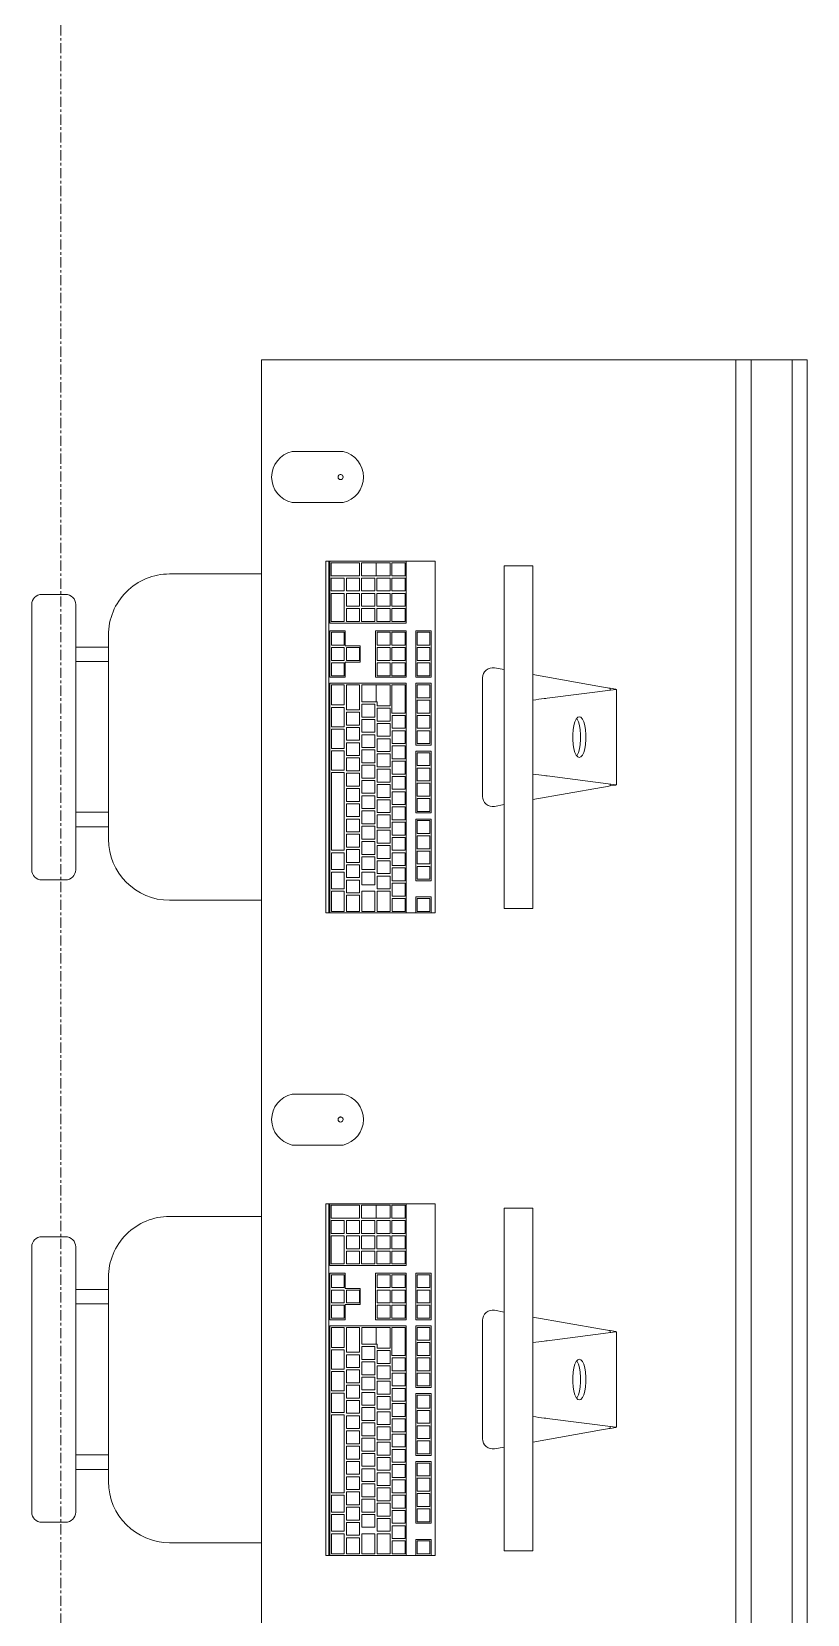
# Model space of a CAD drawing. Header units: inches. Extents: x -1714 to 1984, y -1043 to 970.
# Drawn here: x -146.3 to -108.3, y 525.3 to 602.9 of the extents above; entities that cross this region are included whole.
import ezdxf

# ---------------------------------------------------------------- set-up
doc = ezdxf.new("R2010")
doc.units = ezdxf.units.IN
doc.header["$MEASUREMENT"] = 0
doc.linetypes.add('Grid Line 1_2_', pattern=[0.875, 0.5, -0.125, 0.125, -0.125])
for name, color, linetype, lineweight in [('A-GENM', 13, 'Continuous', 9), ('A-WALL', 113, 'Continuous', 13), ('I-FURN', 30, 'Continuous', 9), ('S-GRID', 1, 'Continuous', 9)]:
    doc.layers.add(name, color=color, linetype=linetype, lineweight=lineweight)

# ---------------------------------------------------------------- blocks, each defined once
blk = doc.blocks.new('Dynamic_Computer_Desk_with_Chairs_8535 - 6-1470209-L2 - Architectural')
at = {"layer": 'I-FURN'}
for p, q in [((-130.5, 1), (-130.5, 1.75)), ((-130.5, 1.75), (60, 1.75)), ((-130.5, 1), (60, 1))]:
    blk.add_line(p, q, dxfattribs=at)
blk = doc.blocks.new('Dynamic_Computer_Desk_with_Chairs_8535 - 6-1470367-L2 - Architectural')
at = {"layer": 'A-GENM'}
for p, q in [((-126, -23.5), (-126, -21)), ((-123.5, -21), (-123.5, -23.5)), ((-94.5, -23.5), (-94.5, -21)), ((-92, -21), (-92, -23.5))]:
    blk.add_line(p, q, dxfattribs=at)
for centre, start, end in [((-124.75, -21.281), 12.68038, 167.31962), ((-93.25, -21.281), 12.68038, 167.31962), ((-124.75, -23.219), 192.68038, 347.31962), ((-93.25, -23.219), 192.68038, 347.31962)]:
    blk.add_arc(centre, 1.281, start, end, dxfattribs=at)
at = {"layer": 'I-FURN'}
for p, q in [((-130.5, -1.75), (-130.5, -1)), ((60, -1), (-130.5, -1)), ((-130.5, -25), (-130.5, -1.75)), ((60, -1.75), (-130.5, -1.75)), ((-114.397, -7.911), (-114.349, -7.637)), ((-114.349, -7.637), (-114.336, -7.637)), ((-109.659, -7.594), (-114.341, -7.594)), ((-114.336, -7.63), (-113.906, -10.998)), ((-110.094, -10.998), (-109.664, -7.63)), ((-109.664, -7.637), (-109.651, -7.637)), ((-109.651, -7.637), (-109.603, -7.911)), ((-82.897, -7.911), (-82.849, -7.637)), ((-82.849, -7.637), (-82.836, -7.637)), ((-78.159, -7.594), (-82.841, -7.594)), ((-82.836, -7.63), (-82.406, -10.998)), ((-78.594, -10.998), (-78.164, -7.63)), ((-78.164, -7.637), (-78.151, -7.637)), ((-78.151, -7.637), (-78.103, -7.911)), ((-114.473, -8.344), (-115.066, -11.703)), ((-114.407, -7.97), (-114.397, -7.911)), ((-114.301, -7.911), (-114.397, -7.911)), ((-109.603, -7.911), (-109.699, -7.911)), ((-109.603, -7.911), (-109.593, -7.97)), ((-108.934, -11.703), (-109.527, -8.344)), ((-82.973, -8.344), (-83.566, -11.703)), ((-82.907, -7.97), (-82.897, -7.911)), ((-82.801, -7.911), (-82.897, -7.911)), ((-78.103, -7.911), (-78.199, -7.911)), ((-78.103, -7.911), (-78.093, -7.97)), ((-77.434, -11.703), (-78.027, -8.344)), ((-120.4, -11.703), (-120.4, -13.103)), ((-119.65, -11.703), (-120.4, -11.703)), ((-119.65, -11.703), (-104.35, -11.703)), ((-103.6, -11.703), (-104.35, -11.703)), ((-103.6, -13.103), (-103.6, -11.703)), ((-88.9, -11.703), (-88.9, -13.103)), ((-88.15, -11.703), (-88.9, -11.703)), ((-88.15, -11.703), (-72.85, -11.703)), ((-72.1, -11.703), (-72.85, -11.703)), ((-72.1, -13.103), (-72.1, -11.703)), ((-120.4, -13.103), (-119.65, -13.103)), ((-104.35, -13.103), (-119.65, -13.103)), ((-115.312, -13.103), (-115.397, -13.58)), ((-108.603, -13.58), (-108.688, -13.103)), ((-104.35, -13.103), (-103.6, -13.103)), ((-88.9, -13.103), (-88.15, -13.103)), ((-72.85, -13.103), (-88.15, -13.103)), ((-83.812, -13.103), (-83.897, -13.58)), ((-77.103, -13.58), (-77.188, -13.103)), ((-72.85, -13.103), (-72.1, -13.103)), ((-114.904, -14.166), (-109.096, -14.166)), ((-83.404, -14.166), (-77.596, -14.166)), ((-120.622, -16.589), (-120.622, -16.488)), ((-103.378, -16.488), (-120.622, -16.488)), ((-120.622, -16.589), (-120.622, -16.727)), ((-120.622, -17.912), (-120.622, -16.727)), ((-117.217, -16.691), (-117.217, -16.727)), ((-117.217, -16.691), (-114.933, -16.691)), ((-117.217, -17.439), (-117.217, -16.727)), ((-117.138, -17.372), (-117.138, -16.742)), ((-117.138, -16.742), (-116.508, -16.742)), ((-116.508, -16.742), (-116.508, -17.372)), ((-116.39, -17.372), (-116.39, -16.742)), ((-116.39, -16.742), (-115.76, -16.742)), ((-115.76, -16.742), (-115.76, -17.372)), ((-115.642, -17.372), (-115.642, -16.742)), ((-115.642, -16.742), (-115.012, -16.742)), ((-115.012, -16.742), (-115.012, -17.372)), ((-114.933, -16.727), (-114.933, -16.691)), ((-114.933, -16.727), (-114.933, -17.439)), ((-114.638, -16.691), (-114.638, -16.727)), ((-114.638, -16.691), (-111.606, -16.691)), ((-114.638, -17.439), (-114.638, -16.727)), ((-114.559, -17.372), (-114.559, -16.742)), ((-114.559, -16.742), (-113.929, -16.742)), ((-113.929, -16.742), (-113.929, -17.372)), ((-113.811, -17.372), (-113.811, -16.742)), ((-113.811, -16.742), (-113.181, -16.742)), ((-113.181, -16.742), (-113.181, -17.372)), ((-113.063, -17.372), (-113.063, -16.742)), ((-113.063, -16.742), (-112.433, -16.742)), ((-112.433, -16.742), (-112.433, -17.372)), ((-112.315, -17.372), (-112.315, -16.742)), ((-112.315, -16.742), (-111.685, -16.742)), ((-111.685, -16.742), (-111.685, -17.372)), ((-111.606, -16.727), (-111.606, -16.691)), ((-111.606, -16.727), (-111.606, -17.439)), ((-111.311, -16.691), (-111.311, -16.727)), ((-111.311, -16.691), (-108.28, -16.691)), ((-111.311, -17.439), (-111.311, -16.727)), ((-111.232, -17.372), (-111.232, -16.742)), ((-111.232, -16.742), (-110.602, -16.742)), ((-110.602, -16.742), (-110.602, -17.372)), ((-110.484, -17.372), (-110.484, -16.742)), ((-110.484, -16.742), (-109.854, -16.742)), ((-109.854, -16.742), (-109.854, -17.372)), ((-109.736, -17.372), (-109.736, -16.742)), ((-109.736, -16.742), (-109.106, -16.742)), ((-109.106, -16.742), (-109.106, -17.372)), ((-108.988, -17.372), (-108.988, -16.742)), ((-108.988, -16.742), (-108.358, -16.742)), ((-108.358, -16.742), (-108.358, -17.372)), ((-108.28, -16.727), (-108.28, -16.691)), ((-108.28, -16.727), (-108.28, -17.439)), ((-107.984, -16.691), (-107.984, -16.727)), ((-107.984, -16.691), (-104.953, -16.691)), ((-107.984, -17.439), (-107.984, -16.727)), ((-107.906, -17.372), (-107.906, -16.742)), ((-107.906, -16.742), (-107.276, -16.742)), ((-107.276, -16.742), (-107.276, -17.372)), ((-107.157, -17.372), (-107.157, -16.742)), ((-107.157, -16.742), (-106.528, -16.742)), ((-106.528, -16.742), (-106.528, -17.372)), ((-106.409, -17.372), (-106.409, -16.742)), ((-106.409, -16.742), (-105.78, -16.742)), ((-105.78, -16.742), (-105.78, -17.372)), ((-105.661, -17.372), (-105.661, -16.742)), ((-105.661, -16.742), (-105.031, -16.742)), ((-105.031, -16.742), (-105.031, -17.372)), ((-104.953, -16.727), (-104.953, -16.691)), ((-104.953, -16.727), (-104.953, -17.439)), ((-104.165, -16.691), (-104.165, -16.727)), ((-104.165, -16.691), (-103.378, -16.691)), ((-104.165, -17.439), (-104.165, -16.727)), ((-104.087, -17.372), (-104.087, -16.742)), ((-104.087, -16.742), (-103.457, -16.742)), ((-103.457, -16.742), (-103.457, -17.372)), ((-103.378, -16.488), (-103.378, -16.589)), ((-103.378, -16.691), (-103.378, -16.589)), ((-103.378, -16.691), (-103.378, -17.439)), ((-89.122, -16.589), (-89.122, -16.488)), ((-71.878, -16.488), (-89.122, -16.488)), ((-89.122, -16.589), (-89.122, -16.727)), ((-89.122, -17.912), (-89.122, -16.727)), ((-85.717, -16.691), (-85.717, -16.727)), ((-85.717, -16.691), (-83.433, -16.691)), ((-85.717, -17.439), (-85.717, -16.727)), ((-85.638, -17.372), (-85.638, -16.742)), ((-85.638, -16.742), (-85.008, -16.742)), ((-85.008, -16.742), (-85.008, -17.372)), ((-84.89, -17.372), (-84.89, -16.742)), ((-84.89, -16.742), (-84.26, -16.742)), ((-84.26, -16.742), (-84.26, -17.372)), ((-84.142, -17.372), (-84.142, -16.742)), ((-84.142, -16.742), (-83.512, -16.742)), ((-83.512, -16.742), (-83.512, -17.372)), ((-83.433, -16.727), (-83.433, -16.691)), ((-83.433, -16.727), (-83.433, -17.439)), ((-83.138, -16.691), (-83.138, -16.727)), ((-83.138, -16.691), (-80.106, -16.691)), ((-83.138, -17.439), (-83.138, -16.727)), ((-83.059, -17.372), (-83.059, -16.742)), ((-83.059, -16.742), (-82.429, -16.742)), ((-82.429, -16.742), (-82.429, -17.372)), ((-82.311, -17.372), (-82.311, -16.742)), ((-82.311, -16.742), (-81.681, -16.742)), ((-81.681, -16.742), (-81.681, -17.372)), ((-81.563, -17.372), (-81.563, -16.742)), ((-81.563, -16.742), (-80.933, -16.742)), ((-80.933, -16.742), (-80.933, -17.372)), ((-80.815, -17.372), (-80.815, -16.742)), ((-80.815, -16.742), (-80.185, -16.742)), ((-80.185, -16.742), (-80.185, -17.372)), ((-80.106, -16.727), (-80.106, -16.691)), ((-80.106, -16.727), (-80.106, -17.439)), ((-79.811, -16.691), (-79.811, -16.727)), ((-79.811, -16.691), (-76.78, -16.691)), ((-79.811, -17.439), (-79.811, -16.727)), ((-79.732, -17.372), (-79.732, -16.742)), ((-79.732, -16.742), (-79.102, -16.742)), ((-79.102, -16.742), (-79.102, -17.372)), ((-78.984, -17.372), (-78.984, -16.742)), ((-78.984, -16.742), (-78.354, -16.742)), ((-78.354, -16.742), (-78.354, -17.372)), ((-78.236, -17.372), (-78.236, -16.742)), ((-78.236, -16.742), (-77.606, -16.742)), ((-77.606, -16.742), (-77.606, -17.372)), ((-77.488, -17.372), (-77.488, -16.742)), ((-77.488, -16.742), (-76.858, -16.742)), ((-76.858, -16.742), (-76.858, -17.372)), ((-76.78, -16.727), (-76.78, -16.691)), ((-76.78, -16.727), (-76.78, -17.439)), ((-76.484, -16.691), (-76.484, -16.727)), ((-76.484, -16.691), (-73.453, -16.691)), ((-76.484, -17.439), (-76.484, -16.727)), ((-76.406, -17.372), (-76.406, -16.742)), ((-76.406, -16.742), (-75.776, -16.742)), ((-75.776, -16.742), (-75.776, -17.372)), ((-75.657, -17.372), (-75.657, -16.742)), ((-75.657, -16.742), (-75.028, -16.742)), ((-75.028, -16.742), (-75.028, -17.372)), ((-74.909, -17.372), (-74.909, -16.742)), ((-74.909, -16.742), (-74.28, -16.742)), ((-74.28, -16.742), (-74.28, -17.372)), ((-74.161, -17.372), (-74.161, -16.742)), ((-74.161, -16.742), (-73.531, -16.742)), ((-73.531, -16.742), (-73.531, -17.372)), ((-73.453, -16.727), (-73.453, -16.691)), ((-73.453, -16.727), (-73.453, -17.439)), ((-72.665, -16.691), (-72.665, -16.727)), ((-72.665, -16.691), (-71.878, -16.691)), ((-72.665, -17.439), (-72.665, -16.727)), ((-72.587, -17.372), (-72.587, -16.742)), ((-72.587, -16.742), (-71.957, -16.742)), ((-71.957, -16.742), (-71.957, -17.372)), ((-71.878, -16.488), (-71.878, -16.589)), ((-71.878, -16.691), (-71.878, -16.589)), ((-71.878, -16.691), (-71.878, -17.439)), ((-114.933, -17.439), (-117.217, -17.439)), ((-116.508, -17.372), (-117.138, -17.372)), ((-115.76, -17.372), (-116.39, -17.372)), ((-115.012, -17.372), (-115.642, -17.372)), ((-111.606, -17.439), (-114.638, -17.439)), ((-113.929, -17.372), (-114.559, -17.372)), ((-113.181, -17.372), (-113.811, -17.372)), ((-112.433, -17.372), (-113.063, -17.372)), ((-111.685, -17.372), (-112.315, -17.372)), ((-108.28, -17.439), (-111.311, -17.439)), ((-110.602, -17.372), (-111.232, -17.372)), ((-109.854, -17.372), (-110.484, -17.372)), ((-109.106, -17.372), (-109.736, -17.372)), ((-108.358, -17.372), (-108.988, -17.372)), ((-104.953, -17.439), (-107.984, -17.439)), ((-107.276, -17.372), (-107.906, -17.372)), ((-106.528, -17.372), (-107.157, -17.372)), ((-105.78, -17.372), (-106.409, -17.372)), ((-105.031, -17.372), (-105.661, -17.372)), ((-103.378, -17.439), (-104.165, -17.439)), ((-103.457, -17.372), (-104.087, -17.372)), ((-103.378, -17.439), (-103.378, -17.912)), ((-83.433, -17.439), (-85.717, -17.439)), ((-85.008, -17.372), (-85.638, -17.372)), ((-84.26, -17.372), (-84.89, -17.372)), ((-83.512, -17.372), (-84.142, -17.372)), ((-80.106, -17.439), (-83.138, -17.439)), ((-82.429, -17.372), (-83.059, -17.372)), ((-81.681, -17.372), (-82.311, -17.372)), ((-80.933, -17.372), (-81.563, -17.372)), ((-80.185, -17.372), (-80.815, -17.372)), ((-76.78, -17.439), (-79.811, -17.439)), ((-79.102, -17.372), (-79.732, -17.372)), ((-78.354, -17.372), (-78.984, -17.372)), ((-77.606, -17.372), (-78.236, -17.372)), ((-76.858, -17.372), (-77.488, -17.372)), ((-73.453, -17.439), (-76.484, -17.439)), ((-75.776, -17.372), (-76.406, -17.372)), ((-75.028, -17.372), (-75.657, -17.372)), ((-74.28, -17.372), (-74.909, -17.372)), ((-73.531, -17.372), (-74.161, -17.372)), ((-71.878, -17.439), (-72.665, -17.439)), ((-71.957, -17.372), (-72.587, -17.372)), ((-71.878, -17.439), (-71.878, -17.912)), ((-120.622, -21.652), (-120.622, -17.912)), ((-120.622, -17.912), (-117.591, -17.912)), ((-120.543, -17.962), (-119.913, -17.962)), ((-120.543, -18.604), (-120.543, -17.964)), ((-119.913, -18.604), (-120.543, -18.604)), ((-119.913, -17.964), (-119.913, -18.604)), ((-119.795, -17.962), (-119.165, -17.962)), ((-119.795, -18.604), (-119.795, -17.964)), ((-119.165, -18.604), (-119.795, -18.604)), ((-119.165, -17.964), (-119.165, -18.604)), ((-119.047, -17.962), (-118.417, -17.962)), ((-119.047, -18.604), (-119.047, -17.964)), ((-118.417, -18.604), (-119.047, -18.604)), ((-118.417, -17.964), (-118.417, -18.604)), ((-118.299, -17.962), (-117.669, -17.962)), ((-118.299, -18.604), (-118.299, -17.964)), ((-117.669, -18.604), (-118.299, -18.604)), ((-117.669, -17.964), (-117.669, -18.604)), ((-117.591, -17.912), (-117.591, -21.629)), ((-117.217, -19.408), (-117.217, -17.912)), ((-117.217, -17.912), (-114.933, -17.912)), ((-117.138, -17.962), (-116.508, -17.962)), ((-117.138, -18.604), (-117.138, -17.964)), ((-116.508, -18.604), (-117.138, -18.604)), ((-116.508, -17.964), (-116.508, -18.604)), ((-116.39, -17.962), (-115.76, -17.962)), ((-116.39, -18.604), (-116.39, -17.964)), ((-115.76, -18.604), (-116.39, -18.604)), ((-115.76, -17.964), (-115.76, -18.604)), ((-115.642, -17.962), (-115.012, -17.962)), ((-115.642, -18.604), (-115.642, -17.964)), ((-115.012, -18.604), (-115.642, -18.604)), ((-115.012, -17.964), (-115.012, -18.604)), ((-114.933, -17.912), (-114.933, -19.408)), ((-114.638, -21.629), (-114.638, -17.912)), ((-114.638, -17.912), (-103.378, -17.912)), ((-114.559, -17.962), (-113.181, -17.962)), ((-114.559, -18.604), (-114.559, -17.964)), ((-113.181, -18.604), (-114.559, -18.604)), ((-113.181, -17.964), (-113.181, -18.604)), ((-113.063, -17.962), (-112.433, -17.962)), ((-113.063, -18.593), (-113.063, -17.964)), ((-112.433, -18.593), (-113.063, -18.593)), ((-112.433, -17.964), (-112.433, -18.593)), ((-112.315, -17.962), (-111.685, -17.962)), ((-112.315, -18.593), (-112.315, -17.964)), ((-111.685, -18.593), (-112.315, -18.593)), ((-111.685, -17.964), (-111.685, -18.593)), ((-111.567, -17.962), (-110.937, -17.962)), ((-111.567, -18.593), (-111.567, -17.964)), ((-110.937, -18.593), (-111.567, -18.593)), ((-110.937, -17.964), (-110.937, -18.593)), ((-110.819, -17.962), (-110.189, -17.962)), ((-110.819, -18.593), (-110.819, -17.964)), ((-110.189, -18.593), (-110.819, -18.593)), ((-110.189, -17.964), (-110.189, -18.593)), ((-110.071, -17.962), (-109.441, -17.962)), ((-110.071, -18.593), (-110.071, -17.964)), ((-109.441, -18.593), (-110.071, -18.593)), ((-109.441, -17.964), (-109.441, -18.593)), ((-109.323, -17.962), (-108.693, -17.962)), ((-109.323, -18.593), (-109.323, -17.964)), ((-108.693, -18.593), (-109.323, -18.593)), ((-108.693, -17.964), (-108.693, -18.593)), ((-108.575, -17.962), (-107.945, -17.962)), ((-108.575, -18.593), (-108.575, -17.964)), ((-107.945, -18.593), (-108.575, -18.593)), ((-107.945, -17.964), (-107.945, -18.593)), ((-107.827, -17.962), (-107.197, -17.962)), ((-107.827, -18.593), (-107.827, -17.964)), ((-107.197, -18.593), (-107.827, -18.593)), ((-107.197, -17.964), (-107.197, -18.593)), ((-107.079, -17.962), (-106.449, -17.962)), ((-107.079, -18.593), (-107.079, -17.964)), ((-106.449, -18.593), (-107.079, -18.593)), ((-106.449, -17.964), (-106.449, -18.593)), ((-106.331, -17.962), (-105.701, -17.962)), ((-106.331, -18.593), (-106.331, -17.964)), ((-105.701, -18.593), (-106.331, -18.593)), ((-105.701, -17.964), (-105.701, -18.593)), ((-105.583, -17.962), (-104.953, -17.962)), ((-105.583, -18.593), (-105.583, -17.964)), ((-104.953, -18.593), (-105.583, -18.593)), ((-104.953, -17.964), (-104.953, -18.593)), ((-104.835, -17.962), (-104.205, -17.962)), ((-104.835, -18.593), (-104.835, -17.964)), ((-104.205, -18.593), (-104.835, -18.593)), ((-104.205, -17.964), (-104.205, -18.593)), ((-104.087, -17.962), (-103.457, -17.962)), ((-104.087, -18.593), (-104.087, -17.964)), ((-103.457, -18.593), (-104.087, -18.593)), ((-103.457, -17.964), (-103.457, -18.593)), ((-103.378, -17.912), (-103.378, -21.652)), ((-89.122, -21.652), (-89.122, -17.912)), ((-89.122, -17.912), (-86.091, -17.912)), ((-89.043, -17.962), (-88.413, -17.962)), ((-89.043, -18.604), (-89.043, -17.964)), ((-88.413, -18.604), (-89.043, -18.604)), ((-88.413, -17.964), (-88.413, -18.604)), ((-88.295, -17.962), (-87.665, -17.962)), ((-88.295, -18.604), (-88.295, -17.964)), ((-87.665, -18.604), (-88.295, -18.604)), ((-87.665, -17.964), (-87.665, -18.604)), ((-87.547, -17.962), (-86.917, -17.962)), ((-87.547, -18.604), (-87.547, -17.964)), ((-86.917, -18.604), (-87.547, -18.604)), ((-86.917, -17.964), (-86.917, -18.604)), ((-86.799, -17.962), (-86.169, -17.962)), ((-86.799, -18.604), (-86.799, -17.964)), ((-86.169, -18.604), (-86.799, -18.604)), ((-86.169, -17.964), (-86.169, -18.604)), ((-86.091, -17.912), (-86.091, -21.629)), ((-85.717, -19.408), (-85.717, -17.912)), ((-85.717, -17.912), (-83.433, -17.912)), ((-85.638, -17.962), (-85.008, -17.962)), ((-85.638, -18.604), (-85.638, -17.964)), ((-85.008, -18.604), (-85.638, -18.604)), ((-85.008, -17.964), (-85.008, -18.604)), ((-84.89, -17.962), (-84.26, -17.962)), ((-84.89, -18.604), (-84.89, -17.964)), ((-84.26, -18.604), (-84.89, -18.604)), ((-84.26, -17.964), (-84.26, -18.604)), ((-84.142, -17.962), (-83.512, -17.962)), ((-84.142, -18.604), (-84.142, -17.964)), ((-83.512, -18.604), (-84.142, -18.604)), ((-83.512, -17.964), (-83.512, -18.604)), ((-83.433, -17.912), (-83.433, -19.408)), ((-83.138, -21.629), (-83.138, -17.912)), ((-83.138, -17.912), (-71.878, -17.912)), ((-83.059, -17.962), (-81.681, -17.962)), ((-83.059, -18.604), (-83.059, -17.964)), ((-81.681, -18.604), (-83.059, -18.604)), ((-81.681, -17.964), (-81.681, -18.604)), ((-81.563, -17.962), (-80.933, -17.962)), ((-81.563, -18.593), (-81.563, -17.964)), ((-80.933, -18.593), (-81.563, -18.593)), ((-80.933, -17.964), (-80.933, -18.593)), ((-80.815, -17.962), (-80.185, -17.962)), ((-80.815, -18.593), (-80.815, -17.964)), ((-80.185, -18.593), (-80.815, -18.593)), ((-80.185, -17.964), (-80.185, -18.593)), ((-80.067, -17.962), (-79.437, -17.962)), ((-80.067, -18.593), (-80.067, -17.964)), ((-79.437, -18.593), (-80.067, -18.593)), ((-79.437, -17.964), (-79.437, -18.593)), ((-79.319, -17.962), (-78.689, -17.962)), ((-79.319, -18.593), (-79.319, -17.964)), ((-78.689, -18.593), (-79.319, -18.593)), ((-78.689, -17.964), (-78.689, -18.593)), ((-78.571, -17.962), (-77.941, -17.962)), ((-78.571, -18.593), (-78.571, -17.964)), ((-77.941, -18.593), (-78.571, -18.593)), ((-77.941, -17.964), (-77.941, -18.593)), ((-77.823, -17.962), (-77.193, -17.962)), ((-77.823, -18.593), (-77.823, -17.964)), ((-77.193, -18.593), (-77.823, -18.593)), ((-77.193, -17.964), (-77.193, -18.593)), ((-77.075, -17.962), (-76.445, -17.962)), ((-77.075, -18.593), (-77.075, -17.964)), ((-76.445, -18.593), (-77.075, -18.593)), ((-76.445, -17.964), (-76.445, -18.593)), ((-76.327, -17.962), (-75.697, -17.962)), ((-76.327, -18.593), (-76.327, -17.964)), ((-75.697, -18.593), (-76.327, -18.593)), ((-75.697, -17.964), (-75.697, -18.593)), ((-75.579, -17.962), (-74.949, -17.962)), ((-75.579, -18.593), (-75.579, -17.964)), ((-74.949, -18.593), (-75.579, -18.593)), ((-74.949, -17.964), (-74.949, -18.593)), ((-74.831, -17.962), (-74.201, -17.962)), ((-74.831, -18.593), (-74.831, -17.964)), ((-74.201, -18.593), (-74.831, -18.593)), ((-74.201, -17.964), (-74.201, -18.593)), ((-74.083, -17.962), (-73.453, -17.962)), ((-74.083, -18.593), (-74.083, -17.964)), ((-73.453, -18.593), (-74.083, -18.593)), ((-73.453, -17.964), (-73.453, -18.593)), ((-73.335, -17.962), (-72.705, -17.962)), ((-73.335, -18.593), (-73.335, -17.964)), ((-72.705, -18.593), (-73.335, -18.593)), ((-72.705, -17.964), (-72.705, -18.593)), ((-72.587, -17.962), (-71.957, -17.962)), ((-72.587, -18.593), (-72.587, -17.964)), ((-71.957, -18.593), (-72.587, -18.593)), ((-71.957, -17.964), (-71.957, -18.593)), ((-71.878, -17.912), (-71.878, -21.652)), ((-120.543, -19.377), (-120.543, -18.699)), ((-120.543, -18.699), (-119.913, -18.699)), ((-120.543, -20.089), (-120.543, -19.377)), ((-119.913, -19.377), (-120.543, -19.377)), ((-119.913, -18.699), (-119.913, -19.377)), ((-119.913, -19.377), (-119.913, -20.089)), ((-119.795, -19.341), (-119.795, -18.699)), ((-119.795, -18.699), (-119.165, -18.699)), ((-119.165, -19.341), (-119.795, -19.341)), ((-119.165, -18.699), (-119.165, -19.341)), ((-119.047, -19.341), (-119.047, -18.699)), ((-119.047, -18.699), (-118.417, -18.699)), ((-118.417, -19.341), (-119.047, -19.341)), ((-118.417, -18.699), (-118.417, -19.341)), ((-118.299, -19.341), (-118.299, -18.699)), ((-118.299, -18.699), (-117.669, -18.699)), ((-117.669, -19.341), (-118.299, -19.341)), ((-117.669, -18.699), (-117.669, -19.341)), ((-117.138, -18.699), (-116.508, -18.699)), ((-117.138, -19.329), (-117.138, -18.699)), ((-116.508, -19.329), (-117.138, -19.329)), ((-116.508, -18.699), (-116.508, -19.329)), ((-116.39, -19.329), (-116.39, -18.699)), ((-116.39, -18.699), (-115.76, -18.699)), ((-115.76, -19.329), (-116.39, -19.329)), ((-115.76, -18.699), (-115.76, -19.329)), ((-115.642, -19.329), (-115.642, -18.699)), ((-115.642, -18.699), (-115.012, -18.699)), ((-115.012, -19.329), (-115.642, -19.329)), ((-115.012, -18.699), (-115.012, -19.329)), ((-114.559, -19.377), (-114.559, -18.699)), ((-114.559, -18.699), (-113.535, -18.699)), ((-114.559, -20.078), (-114.559, -19.377)), ((-113.732, -19.377), (-114.559, -19.377)), ((-113.535, -19.33), (-113.732, -19.33)), ((-113.732, -19.33), (-113.732, -19.377)), ((-113.732, -19.377), (-113.732, -20.078)), ((-113.535, -18.699), (-113.535, -19.33)), ((-113.417, -19.33), (-113.417, -18.699)), ((-113.417, -18.699), (-112.787, -18.699)), ((-112.787, -19.33), (-113.417, -19.33)), ((-112.787, -18.699), (-112.787, -19.33)), ((-112.669, -19.33), (-112.669, -18.699)), ((-112.669, -18.699), (-112.039, -18.699)), ((-112.039, -19.33), (-112.669, -19.33)), ((-112.039, -18.699), (-112.039, -19.33)), ((-111.921, -19.33), (-111.921, -18.699)), ((-111.921, -18.699), (-111.291, -18.699)), ((-111.291, -19.33), (-111.921, -19.33)), ((-111.291, -18.699), (-111.291, -19.33)), ((-111.173, -19.33), (-111.173, -18.699)), ((-111.173, -18.699), (-110.543, -18.699)), ((-110.543, -19.33), (-111.173, -19.33)), ((-110.543, -18.699), (-110.543, -19.33)), ((-110.425, -19.33), (-110.425, -18.699)), ((-110.425, -18.699), (-109.795, -18.699)), ((-109.795, -19.33), (-110.425, -19.33)), ((-109.795, -18.699), (-109.795, -19.33)), ((-109.677, -19.33), (-109.677, -18.699)), ((-109.677, -18.699), (-109.047, -18.699)), ((-109.047, -19.33), (-109.677, -19.33)), ((-109.047, -18.699), (-109.047, -19.33)), ((-108.929, -19.33), (-108.929, -18.699)), ((-108.929, -18.699), (-108.299, -18.699)), ((-108.299, -19.33), (-108.929, -19.33)), ((-108.299, -18.699), (-108.299, -19.33)), ((-108.181, -19.33), (-108.181, -18.699)), ((-108.181, -18.699), (-107.551, -18.699)), ((-107.551, -19.33), (-108.181, -19.33)), ((-107.551, -18.699), (-107.551, -19.33)), ((-107.433, -19.33), (-107.433, -18.699)), ((-107.433, -18.699), (-106.803, -18.699)), ((-106.803, -19.33), (-107.433, -19.33)), ((-106.803, -18.699), (-106.803, -19.33)), ((-106.685, -19.33), (-106.685, -18.699)), ((-106.685, -18.699), (-106.055, -18.699)), ((-106.055, -19.33), (-106.685, -19.33)), ((-106.055, -18.699), (-106.055, -19.33)), ((-105.937, -19.33), (-105.937, -18.699)), ((-105.937, -18.699), (-105.307, -18.699)), ((-105.307, -19.33), (-105.937, -19.33)), ((-105.307, -18.699), (-105.307, -19.33)), ((-105.189, -19.33), (-105.189, -18.699)), ((-105.189, -18.699), (-104.559, -18.699)), ((-104.559, -19.33), (-105.189, -19.33)), ((-104.559, -18.699), (-104.559, -19.33)), ((-104.441, -19.329), (-104.441, -18.699)), ((-104.441, -18.699), (-103.457, -18.699)), ((-103.457, -19.329), (-104.441, -19.329)), ((-103.457, -18.699), (-103.457, -19.329)), ((-89.043, -19.377), (-89.043, -18.699)), ((-89.043, -18.699), (-88.413, -18.699)), ((-89.043, -20.089), (-89.043, -19.377)), ((-88.413, -19.377), (-89.043, -19.377)), ((-88.413, -18.699), (-88.413, -19.377)), ((-88.413, -19.377), (-88.413, -20.089)), ((-88.295, -19.341), (-88.295, -18.699)), ((-88.295, -18.699), (-87.665, -18.699)), ((-87.665, -19.341), (-88.295, -19.341)), ((-87.665, -18.699), (-87.665, -19.341)), ((-87.547, -19.341), (-87.547, -18.699)), ((-87.547, -18.699), (-86.917, -18.699)), ((-86.917, -19.341), (-87.547, -19.341)), ((-86.917, -18.699), (-86.917, -19.341)), ((-86.799, -19.341), (-86.799, -18.699)), ((-86.799, -18.699), (-86.169, -18.699)), ((-86.169, -19.341), (-86.799, -19.341)), ((-86.169, -18.699), (-86.169, -19.341)), ((-85.638, -18.699), (-85.008, -18.699)), ((-85.638, -19.329), (-85.638, -18.699)), ((-85.008, -19.329), (-85.638, -19.329)), ((-85.008, -18.699), (-85.008, -19.329)), ((-84.89, -19.329), (-84.89, -18.699)), ((-84.89, -18.699), (-84.26, -18.699)), ((-84.26, -19.329), (-84.89, -19.329)), ((-84.26, -18.699), (-84.26, -19.329)), ((-84.142, -19.329), (-84.142, -18.699)), ((-84.142, -18.699), (-83.512, -18.699)), ((-83.512, -19.329), (-84.142, -19.329)), ((-83.512, -18.699), (-83.512, -19.329)), ((-83.059, -19.377), (-83.059, -18.699)), ((-83.059, -18.699), (-82.035, -18.699)), ((-83.059, -20.078), (-83.059, -19.377)), ((-82.232, -19.377), (-83.059, -19.377)), ((-82.035, -19.33), (-82.232, -19.33)), ((-82.232, -19.33), (-82.232, -19.377)), ((-82.232, -19.377), (-82.232, -20.078)), ((-82.035, -18.699), (-82.035, -19.33)), ((-81.917, -19.33), (-81.917, -18.699)), ((-81.917, -18.699), (-81.287, -18.699)), ((-81.287, -19.33), (-81.917, -19.33)), ((-81.287, -18.699), (-81.287, -19.33)), ((-81.169, -19.33), (-81.169, -18.699)), ((-81.169, -18.699), (-80.539, -18.699)), ((-80.539, -19.33), (-81.169, -19.33)), ((-80.539, -18.699), (-80.539, -19.33)), ((-80.421, -19.33), (-80.421, -18.699)), ((-80.421, -18.699), (-79.791, -18.699)), ((-79.791, -19.33), (-80.421, -19.33)), ((-79.791, -18.699), (-79.791, -19.33)), ((-79.673, -19.33), (-79.673, -18.699)), ((-79.673, -18.699), (-79.043, -18.699)), ((-79.043, -19.33), (-79.673, -19.33)), ((-79.043, -18.699), (-79.043, -19.33)), ((-78.925, -19.33), (-78.925, -18.699)), ((-78.925, -18.699), (-78.295, -18.699)), ((-78.295, -19.33), (-78.925, -19.33)), ((-78.295, -18.699), (-78.295, -19.33)), ((-78.177, -19.33), (-78.177, -18.699)), ((-78.177, -18.699), (-77.547, -18.699)), ((-77.547, -19.33), (-78.177, -19.33)), ((-77.547, -18.699), (-77.547, -19.33)), ((-77.429, -19.33), (-77.429, -18.699)), ((-77.429, -18.699), (-76.799, -18.699)), ((-76.799, -19.33), (-77.429, -19.33)), ((-76.799, -18.699), (-76.799, -19.33)), ((-76.681, -19.33), (-76.681, -18.699)), ((-76.681, -18.699), (-76.051, -18.699)), ((-76.051, -19.33), (-76.681, -19.33)), ((-76.051, -18.699), (-76.051, -19.33)), ((-75.933, -19.33), (-75.933, -18.699)), ((-75.933, -18.699), (-75.303, -18.699)), ((-75.303, -19.33), (-75.933, -19.33)), ((-75.303, -18.699), (-75.303, -19.33)), ((-75.185, -19.33), (-75.185, -18.699)), ((-75.185, -18.699), (-74.555, -18.699)), ((-74.555, -19.33), (-75.185, -19.33)), ((-74.555, -18.699), (-74.555, -19.33)), ((-74.437, -19.33), (-74.437, -18.699)), ((-74.437, -18.699), (-73.807, -18.699)), ((-73.807, -19.33), (-74.437, -19.33)), ((-73.807, -18.699), (-73.807, -19.33)), ((-73.689, -19.33), (-73.689, -18.699)), ((-73.689, -18.699), (-73.059, -18.699)), ((-73.059, -19.33), (-73.689, -19.33)), ((-73.059, -18.699), (-73.059, -19.33)), ((-72.941, -19.329), (-72.941, -18.699)), ((-72.941, -18.699), (-71.957, -18.699)), ((-71.957, -19.329), (-72.941, -19.329)), ((-71.957, -18.699), (-71.957, -19.329)), ((-119.913, -20.089), (-120.543, -20.089)), ((-119.795, -20.089), (-119.795, -19.447)), ((-119.795, -19.447), (-119.165, -19.447)), ((-119.165, -20.089), (-119.795, -20.089)), ((-119.165, -19.447), (-119.165, -20.089)), ((-119.047, -20.089), (-119.047, -19.447)), ((-119.047, -19.447), (-118.417, -19.447)), ((-118.417, -20.089), (-119.047, -20.089)), ((-118.417, -19.447), (-118.417, -20.089)), ((-118.299, -20.089), (-118.299, -19.447)), ((-118.299, -19.447), (-117.669, -19.447)), ((-117.669, -20.089), (-118.299, -20.089)), ((-117.669, -19.447), (-117.669, -20.089)), ((-114.933, -19.408), (-117.217, -19.408)), ((-116.469, -20.904), (-116.469, -20.156)), ((-116.469, -20.156), (-115.681, -20.156)), ((-115.681, -20.156), (-115.681, -20.904)), ((-113.732, -20.078), (-114.559, -20.078)), ((-113.614, -20.078), (-113.614, -19.447)), ((-113.614, -19.447), (-112.984, -19.447)), ((-112.984, -20.078), (-113.614, -20.078)), ((-112.984, -19.447), (-112.984, -20.078)), ((-112.866, -20.078), (-112.866, -19.447)), ((-112.866, -19.447), (-112.236, -19.447)), ((-112.236, -20.078), (-112.866, -20.078)), ((-112.236, -19.447), (-112.236, -20.078)), ((-112.118, -20.078), (-112.118, -19.447)), ((-112.118, -19.447), (-111.488, -19.447)), ((-111.488, -20.078), (-112.118, -20.078)), ((-111.488, -19.447), (-111.488, -20.078)), ((-111.37, -20.078), (-111.37, -19.447)), ((-111.37, -19.447), (-110.74, -19.447)), ((-110.74, -20.078), (-111.37, -20.078)), ((-110.74, -19.447), (-110.74, -20.078)), ((-110.622, -20.078), (-110.622, -19.447)), ((-110.622, -19.447), (-109.992, -19.447)), ((-109.992, -20.078), (-110.622, -20.078)), ((-109.992, -19.447), (-109.992, -20.078)), ((-109.874, -20.078), (-109.874, -19.447)), ((-109.874, -19.447), (-109.244, -19.447)), ((-109.244, -20.078), (-109.874, -20.078)), ((-109.244, -19.447), (-109.244, -20.078)), ((-109.126, -20.078), (-109.126, -19.447)), ((-109.126, -19.447), (-108.496, -19.447)), ((-108.496, -20.078), (-109.126, -20.078)), ((-108.496, -19.447), (-108.496, -20.078)), ((-108.378, -20.078), (-108.378, -19.447)), ((-108.378, -19.447), (-107.748, -19.447)), ((-107.748, -20.078), (-108.378, -20.078)), ((-107.748, -19.447), (-107.748, -20.078)), ((-107.63, -20.078), (-107.63, -19.447)), ((-107.63, -19.447), (-107, -19.447)), ((-107, -20.078), (-107.63, -20.078)), ((-107, -19.447), (-107, -20.078)), ((-106.882, -20.078), (-106.882, -19.447)), ((-106.882, -19.447), (-106.252, -19.447)), ((-106.252, -20.078), (-106.882, -20.078)), ((-106.252, -19.447), (-106.252, -20.078)), ((-106.134, -20.078), (-106.134, -19.447)), ((-106.134, -19.447), (-105.504, -19.447)), ((-105.504, -20.078), (-106.134, -20.078)), ((-105.504, -19.447), (-105.504, -20.078)), ((-105.386, -20.078), (-105.386, -19.447)), ((-105.386, -19.447), (-104.756, -19.447)), ((-104.756, -20.078), (-105.386, -20.078)), ((-104.756, -19.447), (-104.756, -20.078)), ((-104.441, -20.077), (-104.441, -19.447)), ((-104.441, -19.447), (-103.457, -19.447)), ((-103.457, -20.077), (-104.441, -20.077)), ((-103.457, -19.447), (-103.457, -20.077)), ((-88.413, -20.089), (-89.043, -20.089)), ((-88.295, -20.089), (-88.295, -19.447)), ((-88.295, -19.447), (-87.665, -19.447)), ((-87.665, -20.089), (-88.295, -20.089)), ((-87.665, -19.447), (-87.665, -20.089)), ((-87.547, -20.089), (-87.547, -19.447)), ((-87.547, -19.447), (-86.917, -19.447)), ((-86.917, -20.089), (-87.547, -20.089)), ((-86.917, -19.447), (-86.917, -20.089)), ((-86.799, -20.089), (-86.799, -19.447)), ((-86.799, -19.447), (-86.169, -19.447)), ((-86.169, -20.089), (-86.799, -20.089)), ((-86.169, -19.447), (-86.169, -20.089)), ((-83.433, -19.408), (-85.717, -19.408)), ((-84.969, -20.904), (-84.969, -20.156)), ((-84.969, -20.156), (-84.181, -20.156)), ((-84.181, -20.156), (-84.181, -20.904)), ((-82.232, -20.078), (-83.059, -20.078)), ((-82.114, -20.078), (-82.114, -19.447)), ((-82.114, -19.447), (-81.484, -19.447)), ((-81.484, -20.078), (-82.114, -20.078)), ((-81.484, -19.447), (-81.484, -20.078)), ((-81.366, -20.078), (-81.366, -19.447)), ((-81.366, -19.447), (-80.736, -19.447)), ((-80.736, -20.078), (-81.366, -20.078)), ((-80.736, -19.447), (-80.736, -20.078)), ((-80.618, -20.078), (-80.618, -19.447)), ((-80.618, -19.447), (-79.988, -19.447)), ((-79.988, -20.078), (-80.618, -20.078)), ((-79.988, -19.447), (-79.988, -20.078)), ((-79.87, -20.078), (-79.87, -19.447)), ((-79.87, -19.447), (-79.24, -19.447)), ((-79.24, -20.078), (-79.87, -20.078)), ((-79.24, -19.447), (-79.24, -20.078)), ((-79.122, -20.078), (-79.122, -19.447)), ((-79.122, -19.447), (-78.492, -19.447)), ((-78.492, -20.078), (-79.122, -20.078)), ((-78.492, -19.447), (-78.492, -20.078)), ((-78.374, -20.078), (-78.374, -19.447)), ((-78.374, -19.447), (-77.744, -19.447)), ((-77.744, -20.078), (-78.374, -20.078)), ((-77.744, -19.447), (-77.744, -20.078)), ((-77.626, -20.078), (-77.626, -19.447)), ((-77.626, -19.447), (-76.996, -19.447)), ((-76.996, -20.078), (-77.626, -20.078)), ((-76.996, -19.447), (-76.996, -20.078)), ((-76.878, -20.078), (-76.878, -19.447)), ((-76.878, -19.447), (-76.248, -19.447)), ((-76.248, -20.078), (-76.878, -20.078)), ((-76.248, -19.447), (-76.248, -20.078)), ((-76.13, -20.078), (-76.13, -19.447)), ((-76.13, -19.447), (-75.5, -19.447)), ((-75.5, -20.078), (-76.13, -20.078)), ((-75.5, -19.447), (-75.5, -20.078)), ((-75.382, -20.078), (-75.382, -19.447)), ((-75.382, -19.447), (-74.752, -19.447)), ((-74.752, -20.078), (-75.382, -20.078)), ((-74.752, -19.447), (-74.752, -20.078)), ((-74.634, -20.078), (-74.634, -19.447)), ((-74.634, -19.447), (-74.004, -19.447)), ((-74.004, -20.078), (-74.634, -20.078)), ((-74.004, -19.447), (-74.004, -20.078)), ((-73.886, -20.078), (-73.886, -19.447)), ((-73.886, -19.447), (-73.256, -19.447)), ((-73.256, -20.078), (-73.886, -20.078)), ((-73.256, -19.447), (-73.256, -20.078)), ((-72.941, -20.077), (-72.941, -19.447)), ((-72.941, -19.447), (-71.957, -19.447)), ((-71.957, -20.077), (-72.941, -20.077)), ((-71.957, -19.447), (-71.957, -20.077)), ((-120.543, -21.585), (-120.543, -20.195)), ((-120.543, -20.195), (-119.913, -20.195)), ((-119.913, -20.195), (-119.913, -21.585)), ((-119.795, -20.837), (-119.795, -20.195)), ((-119.795, -20.195), (-119.165, -20.195)), ((-119.165, -20.837), (-119.795, -20.837)), ((-119.795, -21.585), (-119.795, -20.943)), ((-119.795, -20.943), (-119.165, -20.943)), ((-119.165, -20.195), (-119.165, -20.837)), ((-119.165, -20.943), (-119.165, -21.585)), ((-119.047, -20.837), (-119.047, -20.195)), ((-119.047, -20.195), (-118.417, -20.195)), ((-118.417, -20.837), (-119.047, -20.837)), ((-119.047, -21.585), (-119.047, -20.943)), ((-119.047, -20.943), (-117.669, -20.943)), ((-118.417, -20.195), (-118.417, -20.837)), ((-118.299, -20.837), (-118.299, -20.195)), ((-118.299, -20.195), (-117.669, -20.195)), ((-117.669, -20.837), (-118.299, -20.837)), ((-117.669, -20.195), (-117.669, -20.837)), ((-117.669, -20.943), (-117.669, -21.585)), ((-117.217, -21.629), (-117.217, -20.904)), ((-117.217, -20.904), (-116.469, -20.904)), ((-117.138, -20.943), (-116.508, -20.943)), ((-117.138, -21.573), (-117.138, -20.943)), ((-116.508, -20.943), (-116.508, -21.573)), ((-116.39, -20.825), (-116.39, -20.195)), ((-116.39, -20.195), (-115.76, -20.195)), ((-115.76, -20.825), (-116.39, -20.825)), ((-116.39, -21.573), (-116.39, -20.943)), ((-116.39, -20.943), (-115.76, -20.943)), ((-115.76, -20.195), (-115.76, -20.825)), ((-115.76, -20.943), (-115.76, -21.573)), ((-115.681, -20.904), (-114.933, -20.904)), ((-115.642, -21.573), (-115.642, -20.943)), ((-115.642, -20.943), (-115.012, -20.943)), ((-115.012, -20.943), (-115.012, -21.573)), ((-114.933, -20.904), (-114.933, -21.629)), ((-114.559, -20.826), (-114.559, -20.195)), ((-114.559, -20.195), (-113.339, -20.195)), ((-113.339, -20.826), (-114.559, -20.826)), ((-114.559, -21.573), (-114.559, -20.943)), ((-114.559, -20.943), (-113.575, -20.943)), ((-113.575, -20.943), (-113.575, -21.573)), ((-113.457, -21.573), (-113.457, -20.943)), ((-113.457, -20.943), (-112.512, -20.943)), ((-113.339, -20.195), (-113.339, -20.826)), ((-113.22, -20.826), (-113.22, -20.195)), ((-113.22, -20.195), (-112.591, -20.195)), ((-112.591, -20.826), (-113.22, -20.826)), ((-112.591, -20.195), (-112.591, -20.826)), ((-112.512, -20.943), (-112.512, -21.573)), ((-112.472, -20.826), (-112.472, -20.195)), ((-112.472, -20.195), (-111.843, -20.195)), ((-111.843, -20.826), (-112.472, -20.826)), ((-112.394, -21.573), (-112.394, -20.943)), ((-112.394, -20.943), (-111.449, -20.943)), ((-111.843, -20.195), (-111.843, -20.826)), ((-111.724, -20.826), (-111.724, -20.195)), ((-111.724, -20.195), (-111.094, -20.195)), ((-111.094, -20.826), (-111.724, -20.826)), ((-111.449, -20.943), (-111.449, -21.573)), ((-111.331, -21.573), (-111.331, -20.943)), ((-111.331, -20.943), (-110.386, -20.943)), ((-111.094, -20.195), (-111.094, -20.826)), ((-110.976, -20.826), (-110.976, -20.195)), ((-110.976, -20.195), (-110.346, -20.195)), ((-110.346, -20.826), (-110.976, -20.826)), ((-110.386, -20.943), (-110.386, -21.573)), ((-110.346, -20.195), (-110.346, -20.826)), ((-110.268, -21.573), (-110.268, -20.943)), ((-110.268, -20.943), (-106.449, -20.943)), ((-110.228, -20.826), (-110.228, -20.195)), ((-110.228, -20.195), (-109.598, -20.195)), ((-109.598, -20.826), (-110.228, -20.826)), ((-109.598, -20.195), (-109.598, -20.826)), ((-109.48, -20.826), (-109.48, -20.195)), ((-109.48, -20.195), (-108.85, -20.195)), ((-108.85, -20.826), (-109.48, -20.826)), ((-108.85, -20.195), (-108.85, -20.826)), ((-108.732, -20.826), (-108.732, -20.195)), ((-108.732, -20.195), (-108.102, -20.195)), ((-108.102, -20.826), (-108.732, -20.826)), ((-108.102, -20.195), (-108.102, -20.826)), ((-107.984, -20.826), (-107.984, -20.195)), ((-107.984, -20.195), (-107.354, -20.195)), ((-107.354, -20.826), (-107.984, -20.826)), ((-107.354, -20.195), (-107.354, -20.826)), ((-107.236, -20.826), (-107.236, -20.195)), ((-107.236, -20.195), (-106.606, -20.195)), ((-106.606, -20.826), (-107.236, -20.826)), ((-106.606, -20.195), (-106.606, -20.826)), ((-106.488, -20.826), (-106.488, -20.195)), ((-106.488, -20.195), (-105.858, -20.195)), ((-105.858, -20.826), (-106.488, -20.826)), ((-106.449, -20.943), (-106.449, -21.573)), ((-106.331, -21.573), (-106.331, -20.943)), ((-106.331, -20.943), (-105.504, -20.943)), ((-105.858, -20.195), (-105.858, -20.826)), ((-105.74, -20.826), (-105.74, -20.195)), ((-105.74, -20.195), (-105.11, -20.195)), ((-105.11, -20.826), (-105.74, -20.826)), ((-105.504, -20.943), (-105.504, -21.573)), ((-105.386, -21.573), (-105.386, -20.943)), ((-105.386, -20.943), (-104.559, -20.943)), ((-105.11, -20.195), (-105.11, -20.826)), ((-104.992, -20.826), (-104.992, -20.195)), ((-104.992, -20.195), (-104.362, -20.195)), ((-104.362, -20.826), (-104.992, -20.826)), ((-104.559, -20.943), (-104.559, -21.573)), ((-104.441, -21.573), (-104.441, -20.943)), ((-104.441, -20.943), (-103.457, -20.943)), ((-104.362, -20.195), (-104.362, -20.826)), ((-104.244, -20.825), (-104.244, -20.195)), ((-104.244, -20.195), (-103.457, -20.195)), ((-103.457, -20.825), (-104.244, -20.825)), ((-103.457, -20.195), (-103.457, -20.825)), ((-103.457, -20.943), (-103.457, -21.573)), ((-89.043, -21.585), (-89.043, -20.195)), ((-89.043, -20.195), (-88.413, -20.195)), ((-88.413, -20.195), (-88.413, -21.585)), ((-88.295, -20.837), (-88.295, -20.195)), ((-88.295, -20.195), (-87.665, -20.195)), ((-87.665, -20.837), (-88.295, -20.837)), ((-88.295, -21.585), (-88.295, -20.943)), ((-88.295, -20.943), (-87.665, -20.943)), ((-87.665, -20.195), (-87.665, -20.837)), ((-87.665, -20.943), (-87.665, -21.585)), ((-87.547, -20.837), (-87.547, -20.195)), ((-87.547, -20.195), (-86.917, -20.195)), ((-86.917, -20.837), (-87.547, -20.837)), ((-87.547, -21.585), (-87.547, -20.943)), ((-87.547, -20.943), (-86.169, -20.943)), ((-86.917, -20.195), (-86.917, -20.837)), ((-86.799, -20.837), (-86.799, -20.195)), ((-86.799, -20.195), (-86.169, -20.195)), ((-86.169, -20.837), (-86.799, -20.837)), ((-86.169, -20.195), (-86.169, -20.837)), ((-86.169, -20.943), (-86.169, -21.585)), ((-85.717, -21.629), (-85.717, -20.904)), ((-85.717, -20.904), (-84.969, -20.904)), ((-85.638, -20.943), (-85.008, -20.943)), ((-85.638, -21.573), (-85.638, -20.943)), ((-85.008, -20.943), (-85.008, -21.573)), ((-84.89, -20.825), (-84.89, -20.195)), ((-84.89, -20.195), (-84.26, -20.195)), ((-84.26, -20.825), (-84.89, -20.825)), ((-84.89, -21.573), (-84.89, -20.943)), ((-84.89, -20.943), (-84.26, -20.943)), ((-84.26, -20.195), (-84.26, -20.825)), ((-84.26, -20.943), (-84.26, -21.573)), ((-84.181, -20.904), (-83.433, -20.904)), ((-84.142, -21.573), (-84.142, -20.943)), ((-84.142, -20.943), (-83.512, -20.943)), ((-83.512, -20.943), (-83.512, -21.573)), ((-83.433, -20.904), (-83.433, -21.629)), ((-83.059, -20.826), (-83.059, -20.195)), ((-83.059, -20.195), (-81.839, -20.195)), ((-81.839, -20.826), (-83.059, -20.826)), ((-83.059, -21.573), (-83.059, -20.943)), ((-83.059, -20.943), (-82.075, -20.943)), ((-82.075, -20.943), (-82.075, -21.573)), ((-81.957, -21.573), (-81.957, -20.943)), ((-81.957, -20.943), (-81.012, -20.943)), ((-81.839, -20.195), (-81.839, -20.826)), ((-81.72, -20.826), (-81.72, -20.195)), ((-81.72, -20.195), (-81.091, -20.195)), ((-81.091, -20.826), (-81.72, -20.826)), ((-81.091, -20.195), (-81.091, -20.826)), ((-81.012, -20.943), (-81.012, -21.573)), ((-80.972, -20.826), (-80.972, -20.195)), ((-80.972, -20.195), (-80.343, -20.195)), ((-80.343, -20.826), (-80.972, -20.826)), ((-80.894, -21.573), (-80.894, -20.943)), ((-80.894, -20.943), (-79.949, -20.943)), ((-80.343, -20.195), (-80.343, -20.826)), ((-80.224, -20.826), (-80.224, -20.195)), ((-80.224, -20.195), (-79.594, -20.195)), ((-79.594, -20.826), (-80.224, -20.826)), ((-79.949, -20.943), (-79.949, -21.573)), ((-79.831, -21.573), (-79.831, -20.943)), ((-79.831, -20.943), (-78.886, -20.943)), ((-79.594, -20.195), (-79.594, -20.826)), ((-79.476, -20.826), (-79.476, -20.195)), ((-79.476, -20.195), (-78.846, -20.195)), ((-78.846, -20.826), (-79.476, -20.826)), ((-78.886, -20.943), (-78.886, -21.573)), ((-78.846, -20.195), (-78.846, -20.826)), ((-78.768, -21.573), (-78.768, -20.943)), ((-78.768, -20.943), (-74.949, -20.943)), ((-78.728, -20.826), (-78.728, -20.195)), ((-78.728, -20.195), (-78.098, -20.195)), ((-78.098, -20.826), (-78.728, -20.826)), ((-78.098, -20.195), (-78.098, -20.826)), ((-77.98, -20.826), (-77.98, -20.195)), ((-77.98, -20.195), (-77.35, -20.195)), ((-77.35, -20.826), (-77.98, -20.826)), ((-77.35, -20.195), (-77.35, -20.826)), ((-77.232, -20.826), (-77.232, -20.195)), ((-77.232, -20.195), (-76.602, -20.195)), ((-76.602, -20.826), (-77.232, -20.826)), ((-76.602, -20.195), (-76.602, -20.826)), ((-76.484, -20.826), (-76.484, -20.195)), ((-76.484, -20.195), (-75.854, -20.195)), ((-75.854, -20.826), (-76.484, -20.826)), ((-75.854, -20.195), (-75.854, -20.826)), ((-75.736, -20.826), (-75.736, -20.195)), ((-75.736, -20.195), (-75.106, -20.195)), ((-75.106, -20.826), (-75.736, -20.826)), ((-75.106, -20.195), (-75.106, -20.826)), ((-74.988, -20.826), (-74.988, -20.195)), ((-74.988, -20.195), (-74.358, -20.195)), ((-74.358, -20.826), (-74.988, -20.826)), ((-74.949, -20.943), (-74.949, -21.573)), ((-74.831, -21.573), (-74.831, -20.943)), ((-74.831, -20.943), (-74.004, -20.943)), ((-74.358, -20.195), (-74.358, -20.826)), ((-74.24, -20.826), (-74.24, -20.195)), ((-74.24, -20.195), (-73.61, -20.195)), ((-73.61, -20.826), (-74.24, -20.826)), ((-74.004, -20.943), (-74.004, -21.573)), ((-73.886, -21.573), (-73.886, -20.943)), ((-73.886, -20.943), (-73.059, -20.943)), ((-73.61, -20.195), (-73.61, -20.826)), ((-73.492, -20.826), (-73.492, -20.195)), ((-73.492, -20.195), (-72.862, -20.195)), ((-72.862, -20.826), (-73.492, -20.826)), ((-73.059, -20.943), (-73.059, -21.573)), ((-72.941, -21.573), (-72.941, -20.943)), ((-72.941, -20.943), (-71.957, -20.943)), ((-72.862, -20.195), (-72.862, -20.826)), ((-72.744, -20.825), (-72.744, -20.195)), ((-72.744, -20.195), (-71.957, -20.195)), ((-71.957, -20.825), (-72.744, -20.825)), ((-71.957, -20.195), (-71.957, -20.825)), ((-71.957, -20.943), (-71.957, -21.573)), ((-120.622, -21.652), (-120.622, -21.695)), ((-117.591, -21.652), (-120.622, -21.652)), ((-120.622, -21.695), (-120.622, -21.843)), ((-103.378, -21.695), (-120.622, -21.695)), ((-119.913, -21.585), (-120.543, -21.585)), ((-119.165, -21.585), (-119.795, -21.585)), ((-117.669, -21.585), (-119.047, -21.585)), ((-117.591, -21.652), (-117.591, -21.629)), ((-117.217, -21.629), (-117.217, -21.652)), ((-114.933, -21.652), (-117.217, -21.652)), ((-116.508, -21.573), (-117.138, -21.573)), ((-115.76, -21.573), (-116.39, -21.573)), ((-115.012, -21.573), (-115.642, -21.573)), ((-114.933, -21.652), (-114.933, -21.629)), ((-114.638, -21.629), (-114.638, -21.652)), ((-103.378, -21.652), (-114.638, -21.652)), ((-113.575, -21.573), (-114.559, -21.573)), ((-112.512, -21.573), (-113.457, -21.573)), ((-111.449, -21.573), (-112.394, -21.573)), ((-110.386, -21.573), (-111.331, -21.573)), ((-106.449, -21.573), (-110.268, -21.573)), ((-105.504, -21.573), (-106.331, -21.573)), ((-104.559, -21.573), (-105.386, -21.573)), ((-103.457, -21.573), (-104.441, -21.573)), ((-103.378, -21.695), (-103.378, -21.652)), ((-103.378, -21.843), (-103.378, -21.695)), ((-89.122, -21.652), (-89.122, -21.695)), ((-86.091, -21.652), (-89.122, -21.652)), ((-89.122, -21.695), (-89.122, -21.843)), ((-71.878, -21.695), (-89.122, -21.695)), ((-88.413, -21.585), (-89.043, -21.585)), ((-87.665, -21.585), (-88.295, -21.585)), ((-86.169, -21.585), (-87.547, -21.585)), ((-86.091, -21.652), (-86.091, -21.629)), ((-85.717, -21.629), (-85.717, -21.652)), ((-83.433, -21.652), (-85.717, -21.652)), ((-85.008, -21.573), (-85.638, -21.573)), ((-84.26, -21.573), (-84.89, -21.573)), ((-83.512, -21.573), (-84.142, -21.573)), ((-83.433, -21.652), (-83.433, -21.629)), ((-83.138, -21.629), (-83.138, -21.652)), ((-71.878, -21.652), (-83.138, -21.652)), ((-82.075, -21.573), (-83.059, -21.573)), ((-81.012, -21.573), (-81.957, -21.573)), ((-79.949, -21.573), (-80.894, -21.573)), ((-78.886, -21.573), (-79.831, -21.573)), ((-74.949, -21.573), (-78.768, -21.573)), ((-74.004, -21.573), (-74.831, -21.573)), ((-73.059, -21.573), (-73.886, -21.573)), ((-71.957, -21.573), (-72.941, -21.573)), ((-71.878, -21.695), (-71.878, -21.652)), ((-71.878, -21.843), (-71.878, -21.695)), ((-120.622, -21.843), (-103.378, -21.843)), ((-89.122, -21.843), (-71.878, -21.843)), ((60, -25), (-130.5, -25))]:
    blk.add_line(p, q, dxfattribs=at)
at = {"layer": 'I-FURN', "flags": 128}
for points in [[(-114.341, -7.594), (-114.34, -7.603), (-114.336, -7.63)], [(-109.664, -7.63), (-109.66, -7.603), (-109.659, -7.594)], [(-82.841, -7.594), (-82.84, -7.603), (-82.836, -7.63)], [(-78.164, -7.63), (-78.16, -7.603), (-78.159, -7.594)], [(-114.397, -7.911), (-114.408, -7.972), (-114.421, -8.05), (-114.437, -8.14), (-114.455, -8.24), (-114.473, -8.344)], [(-109.527, -8.344), (-109.545, -8.24), (-109.563, -8.14), (-109.579, -8.05), (-109.592, -7.972), (-109.603, -7.911)], [(-82.897, -7.911), (-82.908, -7.972), (-82.921, -8.05), (-82.937, -8.14), (-82.955, -8.24), (-82.973, -8.344)], [(-78.027, -8.344), (-78.045, -8.24), (-78.063, -8.14), (-78.079, -8.05), (-78.092, -7.972), (-78.103, -7.911)], [(-113, -9.423), (-112.971, -9.346), (-112.885, -9.272), (-112.749, -9.208), (-112.568, -9.156), (-112.355, -9.12), (-112.121, -9.101), (-111.879, -9.101), (-111.645, -9.12), (-111.432, -9.156), (-111.251, -9.208), (-111.115, -9.272), (-111.029, -9.346), (-111, -9.423)], [(-81.5, -9.423), (-81.471, -9.346), (-81.385, -9.272), (-81.249, -9.208), (-81.068, -9.156), (-80.855, -9.12), (-80.621, -9.101), (-80.379, -9.101), (-80.145, -9.12), (-79.932, -9.156), (-79.751, -9.208), (-79.615, -9.272), (-79.529, -9.346), (-79.5, -9.423)], [(-111, -9.423), (-111.029, -9.501), (-111.115, -9.574), (-111.251, -9.639), (-111.432, -9.691), (-111.645, -9.727), (-111.879, -9.746), (-112.121, -9.746), (-112.355, -9.727), (-112.568, -9.691), (-112.749, -9.639), (-112.885, -9.574), (-112.971, -9.501), (-113, -9.423)], [(-111.115, -9.535), (-111.251, -9.471), (-111.432, -9.419), (-111.645, -9.383), (-111.879, -9.364), (-112.121, -9.364), (-112.355, -9.383), (-112.568, -9.419), (-112.749, -9.471), (-112.885, -9.535)], [(-79.5, -9.423), (-79.529, -9.501), (-79.615, -9.574), (-79.751, -9.639), (-79.932, -9.691), (-80.145, -9.727), (-80.379, -9.746), (-80.621, -9.746), (-80.855, -9.727), (-81.068, -9.691), (-81.249, -9.639), (-81.385, -9.574), (-81.471, -9.501), (-81.5, -9.423)], [(-79.615, -9.535), (-79.751, -9.471), (-79.932, -9.419), (-80.145, -9.383), (-80.379, -9.364), (-80.621, -9.364), (-80.855, -9.383), (-81.068, -9.419), (-81.249, -9.471), (-81.385, -9.535)], [(-113.906, -10.998), (-113.898, -11.06), (-113.886, -11.152), (-113.871, -11.269), (-113.854, -11.404), (-113.835, -11.551), (-113.816, -11.703)], [(-110.184, -11.703), (-110.165, -11.551), (-110.146, -11.404), (-110.129, -11.269), (-110.114, -11.152), (-110.102, -11.06), (-110.094, -10.998)], [(-82.406, -10.998), (-82.398, -11.06), (-82.386, -11.152), (-82.371, -11.269), (-82.354, -11.404), (-82.335, -11.551), (-82.316, -11.703)], [(-78.684, -11.703), (-78.665, -11.551), (-78.646, -11.404), (-78.629, -11.269), (-78.614, -11.152), (-78.602, -11.06), (-78.594, -10.998)]]:
    blk.add_lwpolyline(points, dxfattribs=at)
at = {"layer": 'I-FURN'}
for centre, radius, start, end in [((-114.904, -13.666), 0.5, 170, 270), ((-109.096, -13.666), 0.5, 270, 10), ((-83.404, -13.666), 0.5, 170, 270), ((-77.596, -13.666), 0.5, 270, 10), ((-124.75, -21.124), 0.124, 0, 180), ((-124.75, -21.124), 0.124, 165, 180), ((-124.75, -21.124), 0.124, 180, 0), ((-124.75, -21.124), 0.124, 180, 195), ((-124.75, -21.124), 0.124, 0, 135), ((-124.75, -21.124), 0.124, 255, 0), ((-93.25, -21.124), 0.124, 0, 180), ((-93.25, -21.124), 0.124, 165, 180), ((-93.25, -21.124), 0.124, 180, 0), ((-93.25, -21.124), 0.124, 180, 195), ((-93.25, -21.124), 0.124, 0, 135), ((-93.25, -21.124), 0.124, 255, 0)]:
    blk.add_arc(centre, radius, start, end, dxfattribs=at)
blk = doc.blocks.new('Chair-Stacking - Chair-Stacking-1470448-L2 - Architectural')
at = {"layer": 'I-FURN'}
for p, q in [((-13.549, 4.972), (-0.549, 4.972)), ((-14.049, 3.313), (-14.049, 4.472)), ((-0.049, 3.313), (-0.049, 4.472)), ((-13.549, 2.813), (-0.549, 2.813)), ((-11.456, 1.211), (-11.456, 2.813)), ((-10.737, 1.211), (-10.737, 2.813)), ((-3.337, 1.211), (-3.337, 2.813)), ((-2.632, 1.211), (-2.632, 2.813)), ((-12.049, 1.211), (-2.049, 1.211)), ((-11.456, 1.211), (-10.737, 1.211)), ((-2.632, 1.211), (-3.337, 1.211)), ((-15.049, -6.289), (-15.049, -1.789)), ((0.951, -6.289), (0.951, -1.789))]:
    blk.add_line(p, q, dxfattribs=at)
for centre, radius, start, end in [((-13.549, 4.472), 0.5, 90, 180), ((-0.549, 4.472), 0.5, 360, 90), ((-13.549, 3.313), 0.5, 180, 270), ((-0.549, 3.313), 0.5, 270, 0), ((-12.049, -1.789), 3, 90, 180), ((-2.049, -1.789), 3, 360, 90)]:
    blk.add_arc(centre, radius, start, end, dxfattribs=at)

msp = doc.modelspace()

# ---------------------------------------------------------------- linework, layer by layer
at = {"layer": 'A-WALL'}
msp.add_line((-111.018, 586.819), (-109.018, 586.819), dxfattribs=at)
at = {"layer": 'S-GRID', "linetype": 'Grid Line 1_2_'}
msp.add_line((-144.851, -1043.154), (-144.851, 921.906), dxfattribs=at)

# ---------------------------------------------------------------- block references
at = {"layer": 'I-FURN'}
for name, p, rotation in [('Dynamic_Computer_Desk_with_Chairs_8535 - 6-1470367-L2 - Architectural', (-110.018, 456.319), 269.9999999999997), ('Dynamic_Computer_Desk_with_Chairs_8535 - 6-1470209-L2 - Architectural', (-110.018, 456.319), 269.9999999999997), ('Chair-Stacking - Chair-Stacking-1470448-L2 - Architectural', (-141.306, 575.368), 89.99999999999993), ('Chair-Stacking - Chair-Stacking-1470448-L2 - Architectural', (-141.306, 543.868), 89.99999999999993)]:
    msp.add_blockref(name, p, dxfattribs=dict(at, rotation=rotation))

doc.saveas('drawing.dxf')
